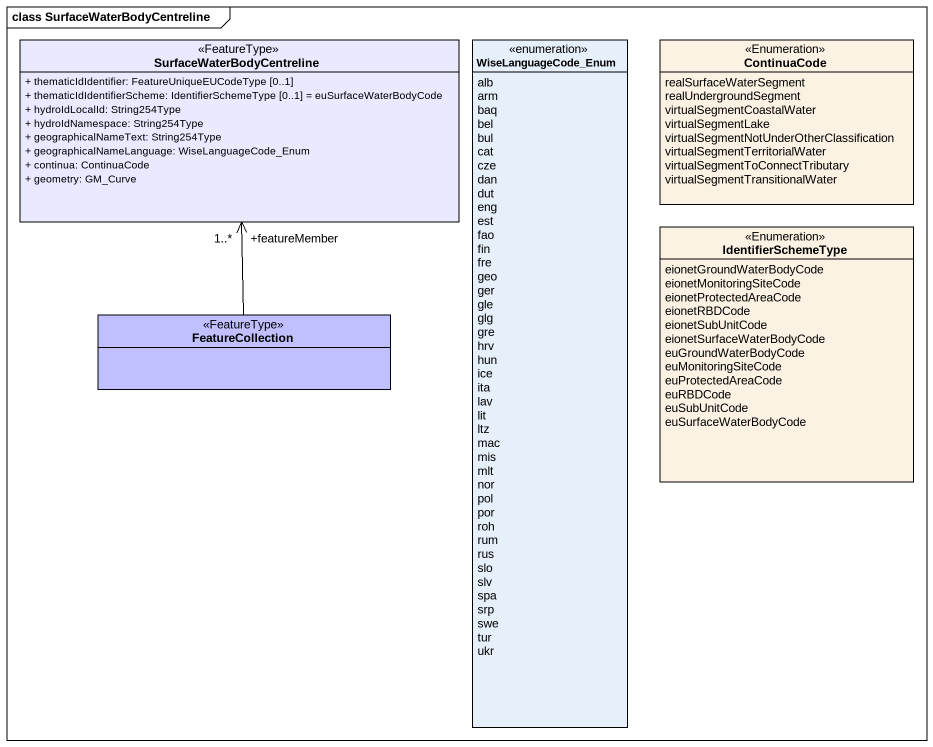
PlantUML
@startuml
mainframe class SurfaceWaterBodyCentreline
hide circle
hide empty members
skinparam classAttributeIconSize 0
class SurfaceWaterBodyCentreline <<FeatureType>> #E9E9FF {
  + thematicIdIdentifier: FeatureUniqueEUCodeType [0..1]
  + thematicIdIdentifierScheme: IdentifierSchemeType [0..1] = euSurfaceWaterBodyCode
  + hydroIdLocalId: String254Type
  + hydroIdNamespace: String254Type
  + geographicalNameText: String254Type
  + geographicalNameLanguage: WiseLanguageCode_Enum
  + continua: ContinuaCode
  + geometry: GM_Curve
}
enum WiseLanguageCode_Enum {
  alb
  arm
  baq
  bel
  bul
  cat
  cze
  dan
  dut
  eng
  est
  fao
  fin
  fre
  geo
  ger
  gle
  glg
  gre
  hrv
  hun
  ice
  ita
  lav
  lit
  ltz
  mac
  mis
  mlt
  nor
  pol
  por
  roh
  rum
  rus
  slo
  slv
  spa
  srp
  swe
  tur
  ukr
}
enum ContinuaCode <<Enumeration>> #FCF2E3 {
  realSurfaceWaterSegment
  realUndergroundSegment
  virtualSegmentCoastalWater
  virtualSegmentLake
  virtualSegmentNotUnderOtherClassification
  virtualSegmentTerritorialWater
  virtualSegmentToConnectTributary
  virtualSegmentTransitionalWater
}
enum IdentifierSchemeType <<Enumeration>> #FCF2E3 {
  eionetGroundWaterBodyCode
  eionetMonitoringSiteCode
  eionetProtectedAreaCode
  eionetRBDCode
  eionetSubUnitCode
  eionetSurfaceWaterBodyCode
  euGroundWaterBodyCode
  euMonitoringSiteCode
  euProtectedAreaCode
  euRBDCode
  euSubUnitCode
  euSurfaceWaterBodyCode
}
class FeatureCollection <<FeatureType>> #C0C0FF
FeatureCollection -up-> "+featureMember\n1..*" SurfaceWaterBodyCentreline
@enduml
